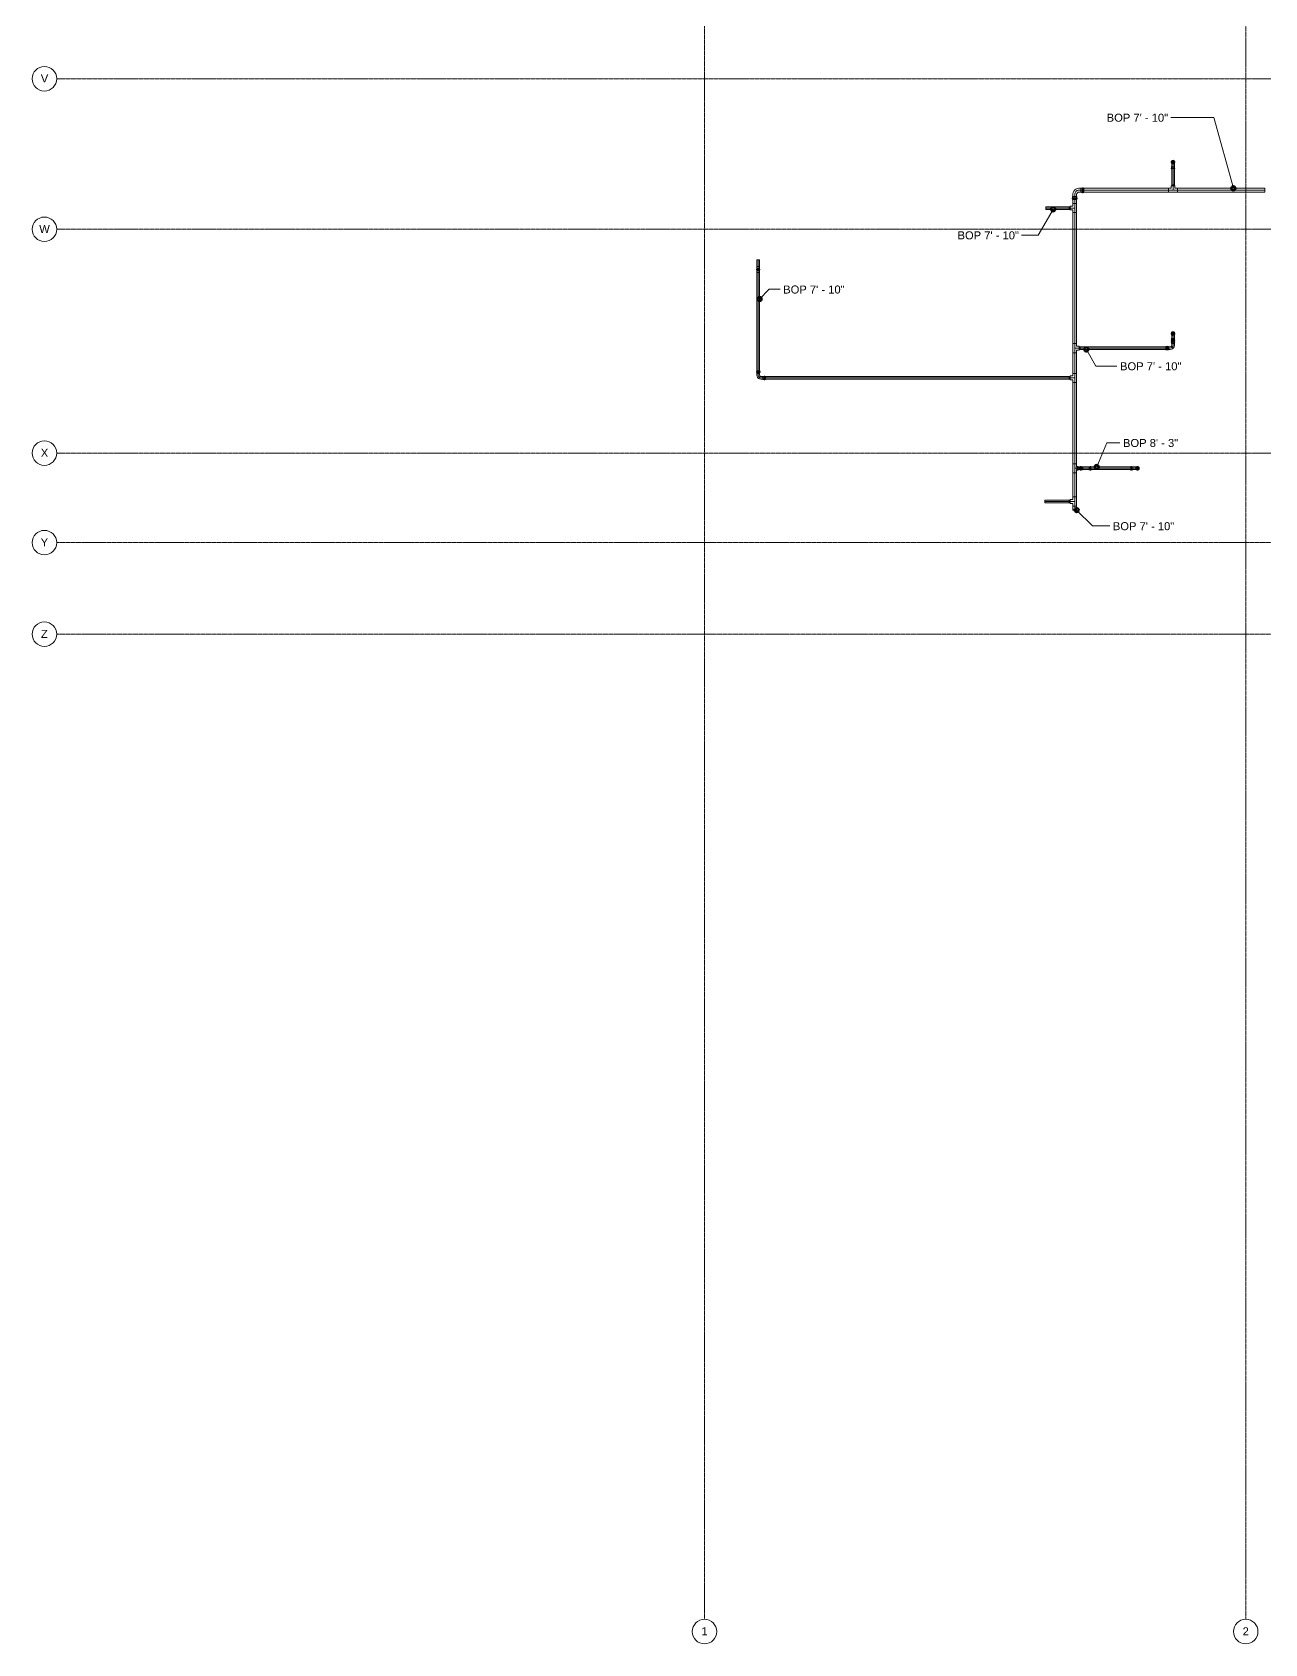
# Model space of a CAD drawing. Header units: inches. Extents: x -3679 to 241, y -496 to 1784.
# Drawn here: x -3678 to -3073, y -496 to 296 of the extents above; entities that cross this region are included whole.
import ezdxf

# ---------------------------------------------------------------- set-up
doc = ezdxf.new("R2010")
doc.units = ezdxf.units.IN
doc.header["$MEASUREMENT"] = 0
doc.linetypes.add('Grid Line', pattern=[0.875, 0.5, -0.125, 0.125, -0.125])
for name, color, linetype, lineweight in [('G-ANNO-DIMS', 251, 'Continuous', 9), ('P-PIPE', 1, 'Continuous', 9), ('P-PIPE-CNTR', 1, 'Continuous', 9), ('S-GRID', 8, 'Continuous', 9), ('S-GRID-IDEN', 8, 'Continuous', 13)]:
    doc.layers.add(name, color=color, linetype=linetype, lineweight=lineweight)
doc.styles.add('Arial', font='arial.ttf', dxfattribs={"height": 3.934132})

# ---------------------------------------------------------------- blocks, each defined once
blk = doc.blocks.new('Victaulic-VicPress316-Elbow 90-45deg Style P568_P571 - Standard-1125944-FOURTH LEVEL')
at = {"layer": 'P-PIPE'}
for p, q in [((-4.17, 1.06), (-4.55, 1.06)), ((-4.55, 1.06), (-4.55, -1.06)), ((-4.55, -1.06), (-4.55, 1.06)), ((-3.07, 0.95), (-4.55, 0.95)), ((-4.55, -0.95), (-4.55, 0.95)), ((-4.55, 0.95), (-4.55, -0.95)), ((-4.17, -1.06), (-4.17, 1.06)), ((-4.17, 1.06), (-4.17, -1.06)), ((-3.29, 1.06), (-3.85, 1.06)), ((-3.85, -1.06), (-3.85, 1.06)), ((-3.85, 1.06), (-3.85, -1.06)), ((-2.02, 0.95), (-3.18, 0.95)), ((-3.18, 0), (-3.18, 0.95)), ((-3.18, 0.95), (-3.18, 0)), ((-3.07, -0.95), (-3.07, 0.95)), ((-3.07, 0.95), (-3.07, -0.95)), ((-1.06, 4.55), (-1.06, 4.17)), ((1.06, 4.55), (-1.06, 4.55)), ((-1.06, 4.55), (1.06, 4.55)), ((-1.06, 4.17), (1.06, 4.17)), ((1.06, 4.17), (-1.06, 4.17)), ((-1.06, 3.85), (-1.06, 3.29)), ((-1.06, 3.85), (1.06, 3.85)), ((1.06, 3.85), (-1.06, 3.85)), ((-0.95, 4.55), (-0.95, 3.07)), ((-0.95, 4.55), (0.95, 4.55)), ((0.95, 4.55), (-0.95, 4.55)), ((-0.95, 3.18), (-0.95, 2.02)), ((0, 3.18), (-0.95, 3.18)), ((-0.95, 3.18), (0, 3.18)), ((-0.95, 3.07), (0.95, 3.07)), ((0.95, 3.07), (-0.95, 3.07)), ((0, 3.18), (0.95, 3.18)), ((0.95, 3.18), (0, 3.18)), ((0, 2.02), (0, 3.18)), ((0.95, 3.07), (0.95, 4.55)), ((0.95, 2.02), (0.95, 3.18)), ((1.06, 4.17), (1.06, 4.55)), ((1.06, 3.29), (1.06, 3.85)), ((-4.55, -0.95), (-3.07, -0.95)), ((-4.55, -1.06), (-4.17, -1.06)), ((-3.85, -1.06), (-3.29, -1.06)), ((-3.18, 0), (-3.18, -0.95)), ((-3.18, -0.95), (-3.18, 0)), ((-2.02, 0), (-3.18, 0)), ((-3.18, -0.95), (-2.02, -0.95))]:
    blk.add_line(p, q, dxfattribs=at)
at = {"layer": 'P-PIPE', "flags": 128}
for points in [[(-4.17, 1.06), (-4.1, 1.2), (-3.94, 1.21), (-3.85, 1.08), (-3.85, 1.06)], [(-4.17, 1.06), (-4.17, 0.97), (-4.17, 0.71), (-4.17, 0.32), (-4.17, -0.12), (-4.17, -0.54), (-4.17, -0.86), (-4.17, -1.04), (-4.17, -1.06)], [(-4.17, -1.06), (-4.17, -0.97), (-4.17, -0.71), (-4.17, -0.32), (-4.17, 0.12), (-4.17, 0.54), (-4.17, 0.86), (-4.17, 1.04), (-4.17, 1.06)], [(-3.85, -1.06), (-3.85, -0.97), (-3.85, -0.71), (-3.85, -0.32), (-3.85, 0.12), (-3.85, 0.54), (-3.85, 0.86), (-3.85, 1.04), (-3.85, 1.06)], [(-3.85, 1.06), (-3.85, 0.97), (-3.85, 0.71), (-3.85, 0.32), (-3.85, -0.12), (-3.85, -0.54), (-3.85, -0.86), (-3.85, -1.04), (-3.85, -1.06)], [(-3.29, 1.06), (-3.09, 0.97), (-3.07, 0.95)], [(-0.95, 2.02), (-1.04, 1.58), (-1.3, 1.22), (-1.69, 1), (-2.02, 0.95)], [(-2.02, -0.95), (-1.28, -0.86), (-0.59, -0.58), (0.02, -0.15), (0.49, 0.43), (0.81, 1.1), (0.94, 1.83), (0.95, 2.02)], [(-1.06, 3.85), (-1.2, 3.92), (-1.21, 4.08), (-1.08, 4.17), (-1.06, 4.17)], [(1.06, 4.17), (0.97, 4.17), (0.71, 4.17), (0.32, 4.17), (-0.12, 4.17), (-0.54, 4.17), (-0.86, 4.17), (-1.04, 4.17), (-1.06, 4.17)], [(-1.06, 4.17), (-0.97, 4.17), (-0.71, 4.17), (-0.32, 4.17), (0.12, 4.17), (0.54, 4.17), (0.86, 4.17), (1.04, 4.17), (1.06, 4.17)], [(-1.06, 3.85), (-0.97, 3.85), (-0.71, 3.85), (-0.32, 3.85), (0.12, 3.85), (0.54, 3.85), (0.86, 3.85), (1.04, 3.85), (1.06, 3.85)], [(1.06, 3.85), (0.97, 3.85), (0.71, 3.85), (0.32, 3.85), (-0.12, 3.85), (-0.54, 3.85), (-0.86, 3.85), (-1.04, 3.85), (-1.06, 3.85)], [(-0.95, 3.07), (-1.06, 3.26), (-1.06, 3.29)], [(1.06, 3.29), (0.97, 3.09), (0.95, 3.07)], [(1.06, 4.17), (1.2, 4.1), (1.21, 3.94), (1.08, 3.85), (1.06, 3.85)], [(-3.85, -1.06), (-3.92, -1.2), (-4.08, -1.21), (-4.17, -1.08), (-4.17, -1.06)], [(-3.07, -0.95), (-3.26, -1.06), (-3.29, -1.06)]]:
    blk.add_lwpolyline(points, dxfattribs=at)
at = {"layer": 'P-PIPE'}
blk.add_arc((-2.02, 2.02), 2.02, 270, 0, dxfattribs=at)
blk = doc.blocks.new('Victaulic-VicPress316-Elbow 90-45deg Style P568_P571 - Standard-V2-FOURTH LEVEL')
at = {"layer": 'P-PIPE'}
for p, q in [((-3203.81, 730.05), (-3203.81, 729.6)), ((-3203.81, 729.31), (-3203.81, 728.97)), ((-3203.7, 731.1), (-3203.7, 730.16)), ((-3203.7, 730.27), (-3203.7, 728.97)), ((-3203.05, 730.16), (-3203.7, 730.16)), ((-3203.7, 730.16), (-3203.05, 730.16)), ((-3203.05, 732.49), (-3203.05, 732.49)), ((-3203.05, 732.49), (-3203.05, 731.1)), ((-3203.05, 731.1), (-3203.05, 730.16)), ((-3203.05, 730.27), (-3203.05, 730.27)), ((-3203.05, 730.27), (-3203.05, 730.27)), ((-3202.39, 730.16), (-3203.05, 730.16)), ((-3203.05, 730.16), (-3202.39, 730.16)), ((-3203.05, 729.6), (-3203.05, 729.6)), ((-3203.05, 729.6), (-3203.05, 729.6)), ((-3203.05, 729.31), (-3203.05, 729.31)), ((-3203.05, 729.31), (-3203.05, 729.31)), ((-3203.05, 728.97), (-3203.05, 728.97)), ((-3203.05, 728.97), (-3203.05, 728.97)), ((-3203.05, 728.97), (-3203.05, 728.97)), ((-3203.05, 728.97), (-3203.05, 728.97)), ((-3202.39, 730.16), (-3202.39, 731.1)), ((-3202.39, 728.97), (-3202.39, 730.27)), ((-3202.28, 729.6), (-3202.28, 730.05)), ((-3202.28, 728.97), (-3202.28, 729.31))]:
    blk.add_line(p, q, dxfattribs=at)
at = {"layer": 'P-PIPE', "flags": 128}
for points in [[(-3203.05, 733.4), (-3203.45, 733.31), (-3203.76, 733.05), (-3203.94, 732.68), (-3203.93, 732.27), (-3203.75, 731.91), (-3203.42, 731.66), (-3203.05, 731.58)], [(-3203.81, 729.31), (-3203.93, 729.38), (-3203.94, 729.51), (-3203.83, 729.6), (-3203.81, 729.6)], [(-3203.05, 733.26), (-3203.41, 733.16), (-3203.69, 732.91), (-3203.81, 732.56), (-3203.75, 732.19), (-3203.52, 731.89), (-3203.18, 731.74), (-3203.05, 731.72)], [(-3203.81, 730.05), (-3203.72, 730.25), (-3203.7, 730.27)], [(-3203.81, 729.6), (-3203.72, 729.6), (-3203.47, 729.6), (-3203.11, 729.6), (-3203.05, 729.6)], [(-3203.05, 729.6), (-3203.41, 729.6), (-3203.69, 729.6), (-3203.81, 729.6), (-3203.81, 729.6)], [(-3203.81, 729.31), (-3203.72, 729.31), (-3203.47, 729.31), (-3203.11, 729.31), (-3203.05, 729.31)], [(-3203.05, 729.31), (-3203.41, 729.31), (-3203.69, 729.31), (-3203.81, 729.31), (-3203.81, 729.31)], [(-3203.7, 732.49), (-3203.7, 732.4), (-3203.7, 732.13), (-3203.7, 731.73), (-3203.7, 731.24), (-3203.7, 731.1)], [(-3203.05, 731.58), (-3202.65, 731.67), (-3202.33, 731.93), (-3202.15, 732.3), (-3202.16, 732.71), (-3202.35, 733.07), (-3202.67, 733.32), (-3203.05, 733.4)], [(-3203.05, 731.72), (-3202.68, 731.82), (-3202.41, 732.07), (-3202.28, 732.42), (-3202.34, 732.79), (-3202.57, 733.09), (-3202.91, 733.24), (-3203.05, 733.26)], [(-3202.28, 729.6), (-3202.37, 729.6), (-3202.62, 729.6), (-3202.98, 729.6), (-3203.05, 729.6)], [(-3203.05, 729.6), (-3202.68, 729.6), (-3202.41, 729.6), (-3202.28, 729.6), (-3202.28, 729.6)], [(-3202.28, 729.31), (-3202.37, 729.31), (-3202.62, 729.31), (-3202.98, 729.31), (-3203.05, 729.31)], [(-3203.05, 729.31), (-3202.68, 729.31), (-3202.41, 729.31), (-3202.28, 729.31), (-3202.28, 729.31)], [(-3202.39, 731.1), (-3202.39, 731.6), (-3202.39, 732.03), (-3202.39, 732.34), (-3202.39, 732.48), (-3202.39, 732.49)], [(-3202.39, 730.27), (-3202.28, 730.08), (-3202.28, 730.05)], [(-3202.28, 729.6), (-3202.16, 729.53), (-3202.15, 729.39), (-3202.26, 729.31), (-3202.28, 729.31)]]:
    blk.add_lwpolyline(points, dxfattribs=at)
at = {"layer": 'P-PIPE'}
for radius, start, end in [(0.767, 90, 270), (0.767, 90, 270), (0.767, 90, 270), (0.658, 90, 270), (0.658, 90, 270), (0.658, 90, 180), (0.658, 180, 270), (0.766, 270, 90), (0.766, 270, 90), (0.766, 270, 90), (0.658, 270, 90), (0.657, 270, 90), (0.658, 0, 90), (0.658, 270, 0)]:
    blk.add_arc((-3203.05, 732.49), radius, start, end, dxfattribs=at)
blk = doc.blocks.new('Victaulic-VicPress316-Elbow 90-45deg Style P568_P571 - Standard-V1-FOURTH LEVEL')
at = {"layer": 'P-PIPE'}
for p, q in [((-3.18, 0.77), (-3.52, 0.77)), ((-3.52, 0.77), (-3.52, -0.77)), ((-3.52, -0.77), (-3.52, 0.77)), ((-2.22, 0.66), (-3.52, 0.66)), ((-3.52, -0.66), (-3.52, 0.66)), ((-3.52, 0.66), (-3.52, -0.66)), ((-3.18, -0.77), (-3.18, 0.77)), ((-3.18, 0.77), (-3.18, -0.77)), ((-2.44, 0.77), (-2.89, 0.77)), ((-2.89, -0.77), (-2.89, 0.77)), ((-2.89, 0.77), (-2.89, -0.77)), ((-1.39, 0.66), (-2.33, 0.66)), ((-2.33, 0), (-2.33, 0.66)), ((-2.33, 0.66), (-2.33, 0)), ((-2.22, -0.66), (-2.22, 0.66)), ((-2.22, 0.66), (-2.22, -0.66)), ((-0.77, 3.52), (-0.77, 3.18)), ((0.77, 3.52), (-0.77, 3.52)), ((-0.77, 3.52), (0.77, 3.52)), ((-0.77, 3.18), (0.77, 3.18)), ((0.77, 3.18), (-0.77, 3.18)), ((-0.77, 2.89), (-0.77, 2.44)), ((-0.77, 2.89), (0.77, 2.89)), ((0.77, 2.89), (-0.77, 2.89)), ((-0.66, 3.52), (-0.66, 2.22)), ((-0.66, 3.52), (0.66, 3.52)), ((0.66, 3.52), (-0.66, 3.52)), ((-0.66, 2.33), (-0.66, 1.39)), ((0, 2.33), (-0.66, 2.33)), ((-0.66, 2.33), (0, 2.33)), ((-0.66, 2.22), (0.66, 2.22)), ((0.66, 2.22), (-0.66, 2.22)), ((0, 2.33), (0.66, 2.33)), ((0.66, 2.33), (0, 2.33)), ((0, 1.39), (0, 2.33)), ((0.66, 2.22), (0.66, 3.52)), ((0.66, 1.39), (0.66, 2.33)), ((0.77, 3.18), (0.77, 3.52)), ((0.77, 2.44), (0.77, 2.89)), ((-3.52, -0.66), (-2.22, -0.66)), ((-3.52, -0.77), (-3.18, -0.77)), ((-2.89, -0.77), (-2.44, -0.77)), ((-2.33, 0), (-2.33, -0.66)), ((-2.33, -0.66), (-2.33, 0)), ((-1.39, 0), (-2.33, 0)), ((-2.33, -0.66), (-1.39, -0.66))]:
    blk.add_line(p, q, dxfattribs=at)
at = {"layer": 'P-PIPE', "flags": 128}
for points in [[(-3.18, 0.77), (-3.11, 0.89), (-2.98, 0.9), (-2.89, 0.79), (-2.89, 0.77)], [(-3.18, 0.77), (-3.18, 0.67), (-3.18, 0.42), (-3.18, 0.07), (-3.18, -0.3), (-3.18, -0.6), (-3.18, -0.75), (-3.18, -0.77)], [(-3.18, -0.77), (-3.18, -0.67), (-3.18, -0.42), (-3.18, -0.07), (-3.18, 0.3), (-3.18, 0.6), (-3.18, 0.75), (-3.18, 0.77)], [(-2.89, -0.77), (-2.89, -0.67), (-2.89, -0.42), (-2.89, -0.07), (-2.89, 0.3), (-2.89, 0.6), (-2.89, 0.75), (-2.89, 0.77)], [(-2.89, 0.77), (-2.89, 0.67), (-2.89, 0.42), (-2.89, 0.07), (-2.89, -0.3), (-2.89, -0.6), (-2.89, -0.75), (-2.89, -0.77)], [(-2.44, 0.77), (-2.24, 0.68), (-2.22, 0.66)], [(-0.66, 1.39), (-0.75, 1.04), (-1, 0.77), (-1.35, 0.66), (-1.39, 0.66)], [(-1.39, -0.66), (-0.78, -0.56), (-0.23, -0.29), (0.22, 0.13), (0.53, 0.67), (0.65, 1.27), (0.66, 1.39)], [(-0.77, 2.89), (-0.89, 2.96), (-0.9, 3.1), (-0.79, 3.18), (-0.77, 3.18)], [(0.77, 3.18), (0.67, 3.18), (0.42, 3.18), (0.07, 3.18), (-0.3, 3.18), (-0.6, 3.18), (-0.75, 3.18), (-0.77, 3.18)], [(-0.77, 3.18), (-0.67, 3.18), (-0.42, 3.18), (-0.07, 3.18), (0.3, 3.18), (0.6, 3.18), (0.75, 3.18), (0.77, 3.18)], [(-0.77, 2.89), (-0.67, 2.89), (-0.42, 2.89), (-0.07, 2.89), (0.3, 2.89), (0.6, 2.89), (0.75, 2.89), (0.77, 2.89)], [(0.77, 2.89), (0.67, 2.89), (0.42, 2.89), (0.07, 2.89), (-0.3, 2.89), (-0.6, 2.89), (-0.75, 2.89), (-0.77, 2.89)], [(-0.66, 2.22), (-0.77, 2.41), (-0.77, 2.44)], [(0.77, 2.44), (0.68, 2.24), (0.66, 2.22)], [(0.77, 3.18), (0.89, 3.11), (0.9, 2.98), (0.79, 2.89), (0.77, 2.89)], [(-2.89, -0.77), (-2.96, -0.89), (-3.1, -0.9), (-3.18, -0.79), (-3.18, -0.77)], [(-2.22, -0.66), (-2.41, -0.77), (-2.44, -0.77)]]:
    blk.add_lwpolyline(points, dxfattribs=at)
at = {"layer": 'P-PIPE'}
blk.add_arc((-1.39, 1.39), 1.39, 270, 0, dxfattribs=at)
blk = doc.blocks.new('Victaulic-VicPress316-Elbow 90-45deg Style P568_P571 - Standard-523083-FOURTH LEVEL')
at = {"layer": 'P-PIPE'}
for p, q in [((-3064.18, 1028.04), (-3064.52, 1028.04)), ((-3063.22, 1027.94), (-3064.52, 1027.94)), ((-3064.52, 1027.28), (-3064.52, 1027.28)), ((-3064.52, 1027.28), (-3064.52, 1027.28)), ((-3064.52, 1027.28), (-3064.52, 1027.28)), ((-3064.52, 1027.28), (-3064.52, 1027.28)), ((-3064.52, 1026.62), (-3063.22, 1026.62)), ((-3064.52, 1026.51), (-3064.18, 1026.51)), ((-3064.18, 1027.28), (-3064.18, 1027.28)), ((-3064.18, 1027.28), (-3064.18, 1027.28)), ((-3063.44, 1028.04), (-3063.89, 1028.04)), ((-3063.89, 1027.28), (-3063.89, 1027.28)), ((-3063.89, 1027.28), (-3063.89, 1027.28)), ((-3063.89, 1026.51), (-3063.44, 1026.51)), ((-3062.39, 1027.94), (-3063.33, 1027.94)), ((-3063.33, 1027.94), (-3063.33, 1027.28)), ((-3063.33, 1027.28), (-3063.33, 1027.94)), ((-3063.33, 1027.28), (-3063.33, 1026.62)), ((-3063.33, 1026.62), (-3063.33, 1027.28)), ((-3062.39, 1027.28), (-3063.33, 1027.28)), ((-3063.33, 1026.62), (-3062.39, 1026.62)), ((-3063.22, 1027.28), (-3063.22, 1027.28)), ((-3063.22, 1027.28), (-3063.22, 1027.28)), ((-3062.39, 1027.28), (-3061, 1027.28)), ((-3061, 1027.28), (-3061, 1027.28))]:
    blk.add_line(p, q, dxfattribs=at)
at = {"layer": 'P-PIPE', "flags": 128}
for points in [[(-3064.18, 1028.04), (-3064.11, 1028.17), (-3063.98, 1028.18), (-3063.89, 1028.07), (-3063.89, 1028.04)], [(-3064.18, 1028.04), (-3064.18, 1027.95), (-3064.18, 1027.7), (-3064.18, 1027.34), (-3064.18, 1027.28)], [(-3064.18, 1027.28), (-3064.18, 1027.64), (-3064.18, 1027.92), (-3064.18, 1028.04), (-3064.18, 1028.04)], [(-3064.18, 1026.51), (-3064.18, 1026.6), (-3064.18, 1026.86), (-3064.18, 1027.21), (-3064.18, 1027.28)], [(-3064.18, 1027.28), (-3064.18, 1026.91), (-3064.18, 1026.64), (-3064.18, 1026.51), (-3064.18, 1026.51)], [(-3063.89, 1026.51), (-3063.96, 1026.39), (-3064.1, 1026.38), (-3064.18, 1026.49), (-3064.18, 1026.51)], [(-3063.89, 1028.04), (-3063.89, 1027.95), (-3063.89, 1027.7), (-3063.89, 1027.34), (-3063.89, 1027.28)], [(-3063.89, 1027.28), (-3063.89, 1027.64), (-3063.89, 1027.92), (-3063.89, 1028.04), (-3063.89, 1028.04)], [(-3063.89, 1026.51), (-3063.89, 1026.6), (-3063.89, 1026.86), (-3063.89, 1027.21), (-3063.89, 1027.28)], [(-3063.89, 1027.28), (-3063.89, 1026.91), (-3063.89, 1026.64), (-3063.89, 1026.51), (-3063.89, 1026.51)], [(-3063.44, 1028.04), (-3063.24, 1027.96), (-3063.22, 1027.94)], [(-3063.22, 1026.62), (-3063.41, 1026.51), (-3063.44, 1026.51)], [(-3061, 1027.94), (-3061.09, 1027.94), (-3061.36, 1027.94), (-3061.76, 1027.94), (-3062.25, 1027.94), (-3062.39, 1027.94)], [(-3062.39, 1026.62), (-3061.89, 1026.62), (-3061.46, 1026.62), (-3061.15, 1026.62), (-3061.01, 1026.62), (-3061, 1026.62)], [(-3060.09, 1027.28), (-3060.18, 1027.68), (-3060.44, 1028), (-3060.81, 1028.17), (-3061.22, 1028.16), (-3061.58, 1027.98), (-3061.83, 1027.65), (-3061.91, 1027.28)], [(-3061.91, 1027.28), (-3061.82, 1026.88), (-3061.56, 1026.56), (-3061.19, 1026.39), (-3060.78, 1026.39), (-3060.42, 1026.58), (-3060.17, 1026.91), (-3060.09, 1027.28)], [(-3060.23, 1027.28), (-3060.33, 1027.64), (-3060.58, 1027.92), (-3060.93, 1028.04), (-3061.3, 1027.98), (-3061.6, 1027.75), (-3061.75, 1027.41), (-3061.77, 1027.28)], [(-3061.77, 1027.28), (-3061.67, 1026.91), (-3061.42, 1026.64), (-3061.07, 1026.51), (-3060.7, 1026.57), (-3060.4, 1026.8), (-3060.25, 1027.15), (-3060.23, 1027.28)]]:
    blk.add_lwpolyline(points, dxfattribs=at)
at = {"layer": 'P-PIPE'}
for radius, start, end in [(0.767, 0, 180), (0.766, 0, 180), (0.766, 0, 180), (0.766, 180, 0), (0.767, 180, 0), (0.767, 180, 0), (0.657, 0, 180), (0.657, 0, 180), (0.657, 90, 180), (0.658, 180, 0), (0.658, 180, 0), (0.657, 180, 270), (0.658, 0, 90), (0.658, 270, 0)]:
    blk.add_arc((-3061, 1027.28), radius, start, end, dxfattribs=at)
blk = doc.blocks.new('Victaulic-VicPress316-Elbow 90-45deg Style P568_P571 - Standard-1222893-FOURTH LEVEL')
at = {"layer": 'P-PIPE'}
for p, q in [((-3163.12, 82.3), (-3163.36, 82.3)), ((-3162.45, 82.19), (-3163.36, 82.19)), ((-3163.36, 80.87), (-3162.45, 80.87)), ((-3163.36, 80.77), (-3163.12, 80.77)), ((-3162.6, 82.3), (-3162.92, 82.3)), ((-3162.92, 80.77), (-3162.6, 80.77)), ((-3161.58, 82.19), (-3162.53, 82.19)), ((-3161.58, 81.53), (-3162.53, 81.53)), ((-3162.53, 80.87), (-3161.58, 80.87)), ((-3160.29, 81.53), (-3161.58, 81.53)), ((-3158.96, 82.19), (-3160.29, 82.19)), ((-3160.29, 81.53), (-3158.96, 81.53)), ((-3160.29, 80.87), (-3158.96, 80.87)), ((-3157.78, 82.19), (-3159.07, 82.19)), ((-3159.07, 81.53), (-3159.07, 81.53)), ((-3159.07, 81.53), (-3159.07, 81.53)), ((-3159.07, 80.87), (-3157.78, 80.87)), ((-3158.96, 81.53), (-3158.96, 82.19)), ((-3158.96, 82.19), (-3158.96, 81.53)), ((-3158.96, 80.87), (-3158.96, 81.53)), ((-3158.96, 81.53), (-3158.96, 80.87)), ((-3158.41, 82.3), (-3158.85, 82.3)), ((-3158.85, 80.77), (-3158.41, 80.77)), ((-3158.41, 81.53), (-3158.41, 81.53)), ((-3158.41, 81.53), (-3158.41, 81.53)), ((-3157.78, 82.3), (-3158.12, 82.3)), ((-3158.12, 81.53), (-3158.12, 81.53)), ((-3158.12, 81.53), (-3158.12, 81.53)), ((-3158.12, 80.77), (-3157.78, 80.77)), ((-3157.78, 81.53), (-3157.78, 81.53)), ((-3157.78, 81.53), (-3157.78, 81.53)), ((-3157.78, 81.53), (-3157.78, 81.53)), ((-3157.78, 81.53), (-3157.78, 81.53))]:
    blk.add_line(p, q, dxfattribs=at)
at = {"layer": 'P-PIPE', "flags": 128}
for points in [[(-3162.33, 81.53), (-3162.4, 81.93), (-3162.58, 82.24), (-3162.85, 82.42), (-3163.17, 82.42), (-3163.44, 82.25), (-3163.63, 81.95), (-3163.71, 81.55), (-3163.71, 81.53)], [(-3163.71, 81.53), (-3163.64, 81.14), (-3163.45, 80.82), (-3163.18, 80.65), (-3162.87, 80.64), (-3162.6, 80.81), (-3162.4, 81.12), (-3162.33, 81.51), (-3162.33, 81.53)], [(-3161.98, 81.53), (-3162.05, 81.89), (-3162.24, 82.16), (-3162.51, 82.29), (-3162.6, 82.3)], [(-3162.6, 80.77), (-3162.31, 80.85), (-3162.1, 81.09), (-3161.99, 81.43), (-3161.98, 81.53)], [(-3160.29, 82.19), (-3160.87, 82.19), (-3161.38, 82.19), (-3161.58, 82.19)], [(-3161.58, 80.87), (-3161.11, 80.87), (-3160.55, 80.87), (-3160.29, 80.87)], [(-3159.07, 82.19), (-3158.88, 82.3), (-3158.85, 82.3)], [(-3158.85, 80.77), (-3159.05, 80.85), (-3159.07, 80.87)], [(-3158.41, 82.3), (-3158.34, 82.42), (-3158.2, 82.43), (-3158.12, 82.32), (-3158.12, 82.3)], [(-3158.41, 82.3), (-3158.41, 82.21), (-3158.41, 81.95), (-3158.41, 81.6), (-3158.41, 81.53)], [(-3158.41, 81.53), (-3158.41, 81.9), (-3158.41, 82.17), (-3158.41, 82.3), (-3158.41, 82.3)], [(-3158.41, 80.77), (-3158.41, 80.86), (-3158.41, 81.11), (-3158.41, 81.47), (-3158.41, 81.53)], [(-3158.41, 81.53), (-3158.41, 81.17), (-3158.41, 80.89), (-3158.41, 80.77), (-3158.41, 80.77)], [(-3158.12, 80.77), (-3158.18, 80.64), (-3158.32, 80.63), (-3158.41, 80.75), (-3158.41, 80.77)], [(-3158.12, 82.3), (-3158.12, 82.21), (-3158.12, 81.95), (-3158.12, 81.6), (-3158.12, 81.53)], [(-3158.12, 81.53), (-3158.12, 81.9), (-3158.12, 82.17), (-3158.12, 82.3), (-3158.12, 82.3)], [(-3158.12, 80.77), (-3158.12, 80.86), (-3158.12, 81.11), (-3158.12, 81.47), (-3158.12, 81.53)], [(-3158.12, 81.53), (-3158.12, 81.17), (-3158.12, 80.89), (-3158.12, 80.77), (-3158.12, 80.77)]]:
    blk.add_lwpolyline(points, dxfattribs=at)
at = {"layer": 'P-PIPE'}
for centre, major_axis, start_param, end_param in [((-3163.36, 81.53), (0, 0.767), 4.712389, 7.853982), ((-3163.36, 81.53), (0, 0.766), 1.570796, 4.712389), ((-3163.36, 81.53), (0, 0.658), 4.712389, 7.853982), ((-3163.36, 81.53), (0, 0.657), 1.570796, 4.712389), ((-3163.12, 81.53), (0, 0.767), 4.712389, 7.853982), ((-3163.12, 81.53), (0, 0.767), 1.570796, 4.712389), ((-3162.92, 81.53), (0, 0.766), 4.712389, 7.853982), ((-3162.92, 81.53), (0, 0.767), 1.570796, 4.712389), ((-3162.53, 81.53), (0, 0.657), 0, 1.570796), ((-3162.53, 81.53), (0, 0.657), 1.570796, 3.141593), ((-3162.45, 81.53), (0, 0.657), 4.712389, 7.853982), ((-3162.45, 81.53), (0, 0.657), 1.570796, 4.712389), ((-3162.53, 81.53), (0, 0.657), 4.712389, 6.283185), ((-3162.53, 81.53), (0, 0.657), 3.141593, 4.712389)]:
    blk.add_ellipse(centre, major_axis=major_axis, ratio=0.707107, start_param=start_param, end_param=end_param, dxfattribs=at)
blk = doc.blocks.new('Grid - 3_16_-139788-FOURTH LEVEL')
at = {"layer": 'S-GRID-IDEN'}
blk.add_circle((0, 0), 0.188, dxfattribs=at)

msp = doc.modelspace()

# ---------------------------------------------------------------- linework, layer by layer
at = {"layer": 'G-ANNO-DIMS'}
for p, q in [((-3097.72, 253.95), (-3118.87, 253.95)), ((-3088.05, 219.16), (-3097.72, 253.95)), ((-3176.64, 208.8), (-3183.95, 196.13)), ((-3183.95, 196.13), (-3192.18, 196.13)), ((-3320.93, 164.73), (-3316.14, 169.51)), ((-3316.14, 169.51), (-3310.83, 169.51)), ((-3160.31, 139.93), (-3155.61, 131.78)), ((-3155.61, 131.78), (-3145.28, 131.78)), ((-3155.23, 82.19), (-3150.22, 94.08)), ((-3150.22, 94.08), (-3143.82, 94.08)), ((-3165.1, 60.97), (-3157.31, 53.18)), ((-3157.31, 53.18), (-3148.81, 53.18))]:
    msp.add_line(p, q, dxfattribs=at)
at = {"layer": 'G-ANNO-DIMS', "lineweight": 50}
for centre in [(-3088.05, 219.16), (-3176.64, 208.8), (-3320.93, 164.73), (-3160.31, 139.93), (-3155.23, 82.19), (-3165.1, 60.97)]:
    msp.add_circle(centre, 1, dxfattribs=at)
at = {"layer": 'P-PIPE'}
for p, q in [((-3118.38, 229.69), (-3118.38, 220.86)), ((-3117.07, 229.69), (-3118.38, 229.69)), ((-3117.07, 220.86), (-3117.07, 229.69)), ((-3167, 215.03), (-3167, 211.7)), ((-3165.1, 215.03), (-3167, 215.03)), ((-3165.1, 211.7), (-3165.1, 215.03)), ((-3119.97, 219.16), (-3162.87, 219.16)), ((-3162.87, 217.26), (-3162.87, 219.16)), ((-3162.87, 217.26), (-3119.97, 217.26)), ((-3118.67, 219.16), (-3119.97, 219.16)), ((-3119.97, 219.16), (-3119.97, 217.26)), ((-3119.97, 217.26), (-3119.97, 219.16)), ((-3119.97, 217.26), (-3119.97, 219.16)), ((-3119.97, 217.26), (-3115.48, 217.26)), ((-3118.67, 220.45), (-3118.67, 219.16)), ((-3116.77, 220.45), (-3118.67, 220.45)), ((-3118.67, 220.45), (-3116.77, 220.45)), ((-3118.29, 220.86), (-3118.54, 220.45)), ((-3117.07, 220.86), (-3118.38, 220.86)), ((-3116.91, 220.45), (-3117.16, 220.86)), ((-3116.77, 219.16), (-3116.77, 220.45)), ((-3115.48, 219.16), (-3116.77, 219.16)), ((-3072.65, 219.16), (-3115.48, 219.16)), ((-3115.48, 217.26), (-3115.48, 219.16)), ((-3115.48, 219.16), (-3115.48, 217.26)), ((-3115.48, 217.26), (-3115.48, 219.16)), ((-3115.48, 217.26), (-3072.65, 217.26)), ((-3072.65, 217.26), (-3072.65, 219.16)), ((-3168.7, 210.12), (-3180.22, 210.12)), ((-3180.22, 208.8), (-3180.22, 210.12)), ((-3180.22, 208.8), (-3168.7, 208.8)), ((-3168.29, 210.27), (-3168.7, 210.02)), ((-3168.7, 208.8), (-3168.7, 210.12)), ((-3168.7, 208.9), (-3168.29, 208.65)), ((-3167, 210.41), (-3168.29, 210.41)), ((-3168.29, 210.41), (-3168.29, 208.51)), ((-3168.29, 208.51), (-3168.29, 210.41)), ((-3168.29, 208.51), (-3167, 208.51)), ((-3165.1, 211.7), (-3167, 211.7)), ((-3167, 211.7), (-3167, 210.41)), ((-3167, 211.7), (-3165.1, 211.7)), ((-3165.1, 211.7), (-3167, 211.7)), ((-3167, 208.51), (-3167, 207.22)), ((-3167, 207.22), (-3165.1, 207.22)), ((-3165.1, 207.22), (-3167, 207.22)), ((-3167, 207.22), (-3167, 142.83)), ((-3167, 207.22), (-3165.1, 207.22)), ((-3165.1, 207.22), (-3165.1, 211.7)), ((-3165.1, 142.83), (-3165.1, 207.22)), ((-3322.24, 183.96), (-3322.24, 180.71)), ((-3320.93, 183.96), (-3322.24, 183.96)), ((-3320.93, 180.71), (-3320.93, 183.96)), ((-3320.93, 180.71), (-3322.24, 180.71)), ((-3322.24, 180.71), (-3322.24, 177.71)), ((-3322.24, 177.71), (-3322.24, 128.29)), ((-3320.93, 177.71), (-3322.24, 177.71)), ((-3320.93, 177.71), (-3320.93, 180.71)), ((-3320.93, 128.29), (-3320.93, 177.71)), ((-3167, 142.83), (-3167, 138.34)), ((-3165.1, 142.83), (-3167, 142.83)), ((-3167, 142.83), (-3165.1, 142.83)), ((-3167, 142.83), (-3165.1, 142.83)), ((-3165.1, 141.54), (-3165.1, 142.83)), ((-3118.38, 145.38), (-3118.38, 142.91)), ((-3118.38, 145.38), (-3117.07, 145.38)), ((-3118.38, 142.91), (-3117.07, 142.91)), ((-3117.07, 142.91), (-3117.07, 145.38)), ((-3167, 138.34), (-3167, 128.2)), ((-3167, 138.34), (-3165.1, 138.34)), ((-3165.1, 138.34), (-3167, 138.34)), ((-3167, 138.34), (-3165.1, 138.34)), ((-3163.8, 141.54), (-3165.1, 141.54)), ((-3165.1, 138.34), (-3165.1, 139.63)), ((-3165.1, 139.63), (-3163.8, 139.63)), ((-3165.1, 128.2), (-3165.1, 138.34)), ((-3163.8, 139.63), (-3163.8, 141.54)), ((-3163.8, 141.54), (-3163.8, 139.63)), ((-3163.4, 141.15), (-3163.8, 141.4)), ((-3163.8, 139.77), (-3163.4, 140.02)), ((-3120.05, 141.24), (-3163.4, 141.24)), ((-3163.4, 139.93), (-3163.4, 141.24)), ((-3163.4, 139.93), (-3120.05, 139.93)), ((-3120.05, 139.93), (-3120.05, 141.24)), ((-3320.93, 128.29), (-3322.24, 128.29)), ((-3168.29, 126.77), (-3168.7, 126.52)), ((-3167, 126.91), (-3168.29, 126.91)), ((-3168.29, 126.91), (-3168.29, 125.01)), ((-3168.29, 125.01), (-3168.29, 126.91)), ((-3167, 128.2), (-3165.1, 128.2)), ((-3167, 128.2), (-3167, 126.91)), ((-3167, 128.2), (-3165.1, 128.2)), ((-3165.1, 128.2), (-3167, 128.2)), ((-3165.1, 123.72), (-3165.1, 128.2)), ((-3168.7, 126.62), (-3319.25, 126.62)), ((-3319.25, 125.3), (-3319.25, 126.62)), ((-3319.25, 125.3), (-3168.7, 125.3)), ((-3168.7, 125.3), (-3168.7, 126.62)), ((-3168.7, 125.4), (-3168.29, 125.15)), ((-3168.29, 125.01), (-3167, 125.01)), ((-3167, 125.01), (-3167, 123.72)), ((-3167, 123.72), (-3165.1, 123.72)), ((-3165.1, 123.72), (-3167, 123.72)), ((-3167, 123.72), (-3167, 83.78)), ((-3167, 123.72), (-3165.1, 123.72)), ((-3165.1, 83.78), (-3165.1, 123.72)), ((-3167, 83.78), (-3167, 79.29)), ((-3167, 83.78), (-3165.1, 83.78)), ((-3167, 79.29), (-3167, 67.45)), ((-3167, 79.29), (-3165.1, 79.29)), ((-3165.38, 83.78), (-3166.72, 83.78)), ((-3166.72, 83.78), (-3165.38, 83.78)), ((-3165.38, 79.29), (-3166.72, 79.29)), ((-3166.72, 79.29), (-3165.38, 79.29)), ((-3164.46, 82.48), (-3165.38, 82.48)), ((-3165.38, 80.58), (-3164.46, 80.58)), ((-3165.1, 82.2), (-3165.1, 83.78)), ((-3165.1, 79.29), (-3165.1, 80.86)), ((-3165.1, 67.45), (-3165.1, 79.29)), ((-3162.53, 82.19), (-3164.17, 82.19)), ((-3164.17, 80.87), (-3162.53, 80.87)), ((-3163.93, 81.98), (-3164.11, 82.17)), ((-3164.11, 80.89), (-3163.93, 81.09)), ((-3137.55, 82.19), (-3158.96, 82.19)), ((-3158.96, 80.87), (-3158.96, 82.19)), ((-3158.96, 80.87), (-3137.55, 80.87)), ((-3137.55, 80.87), (-3137.55, 82.19)), ((-3168.7, 65.87), (-3180.72, 65.87)), ((-3180.72, 65.87), (-3180.72, 64.55)), ((-3180.72, 64.55), (-3168.7, 64.55)), ((-3168.29, 66.02), (-3168.7, 65.77)), ((-3168.7, 65.87), (-3168.7, 64.55)), ((-3168.7, 64.65), (-3168.29, 64.4)), ((-3167, 66.16), (-3168.29, 66.16)), ((-3168.29, 66.16), (-3168.29, 64.26)), ((-3168.29, 64.26), (-3168.29, 66.16)), ((-3168.29, 64.26), (-3167, 64.26)), ((-3167, 67.45), (-3167, 66.16)), ((-3167, 67.45), (-3165.1, 67.45)), ((-3165.1, 67.45), (-3167, 67.45)), ((-3167, 67.45), (-3165.1, 67.45)), ((-3167, 64.26), (-3167, 62.97)), ((-3165.1, 62.97), (-3165.1, 67.45)), ((-3167, 62.97), (-3165.1, 62.97)), ((-3165.1, 62.97), (-3167, 62.97)), ((-3167, 62.97), (-3167, 60.97)), ((-3167, 62.97), (-3165.1, 62.97)), ((-3167, 60.97), (-3165.1, 60.97)), ((-3165.1, 60.97), (-3165.1, 62.97))]:
    msp.add_line(p, q, dxfattribs=at)
for centre, radius, start, end in [((-3117.72, 232.02), 0.658, 0, 180), ((-3117.72, 232.02), 0.658, 180, 0), ((-3117.72, 231.69), 0.329, 90, 270), ((-3117.72, 232.35), 0.329, 270, 90), ((-3321.58, 179.21), 0.658, 0, 180), ((-3321.58, 179.21), 0.657, 90, 270), ((-3321.58, 179.21), 0.658, 180, 0), ((-3321.58, 178.88), 0.329, 90, 270), ((-3321.58, 179.54), 0.329, 270, 90), ((-3321.58, 179.21), 0.657, 270, 90), ((-3117.72, 147.71), 0.658, 0, 180), ((-3117.72, 147.71), 0.658, 180, 0), ((-3117.72, 147.38), 0.329, 90, 270), ((-3117.72, 148.04), 0.329, 270, 90), ((-3135.22, 81.53), 0.658, 0, 180), ((-3135.22, 81.53), 0.658, 180, 0), ((-3135.22, 81.2), 0.329, 90, 270), ((-3135.22, 81.86), 0.329, 270, 90)]:
    msp.add_arc(centre, radius, start, end, dxfattribs=at)
for centre, major_axis, start_param, end_param in [((-3164.46, 81.53), (0, 0.951), 0, 3.141593), ((-3164.17, 81.53), (0, 0.657), 0, 1.570796), ((-3164.17, 81.53), (0, 0.657), 1.570796, 3.141593), ((-3164.46, 81.53), (0, 0.951), 3.141593, 6.283185), ((-3164.17, 81.53), (0, 0.657), 4.712389, 6.283185), ((-3164.17, 81.53), (0, 0.657), 3.141593, 4.712389), ((-3162.53, 81.53), (0, 0.657), 0, 1.570796), ((-3162.53, 81.53), (0, 0.657), 1.570796, 3.141593), ((-3162.53, 81.53), (0, 0.657), 4.712389, 6.283185), ((-3162.53, 81.53), (0, 0.657), 3.141593, 4.712389)]:
    msp.add_ellipse(centre, major_axis=major_axis, ratio=0.707107, start_param=start_param, end_param=end_param, dxfattribs=at)
at = {"layer": 'P-PIPE-CNTR'}
for p, q in [((-3118.72, 232.02), (-3116.72, 232.02)), ((-3117.72, 231.02), (-3117.72, 233.02)), ((-3117.72, 230.63), (-3117.72, 232.02)), ((-3117.72, 229.69), (-3117.72, 230.63)), ((-3117.72, 220.86), (-3117.72, 229.69)), ((-3117.72, 220.86), (-3117.72, 229.69)), ((-3166.05, 216.19), (-3166.05, 215.03)), ((-3166.05, 216.19), (-3166.05, 213.66)), ((-3166.05, 211.7), (-3166.05, 215.03)), ((-3166.05, 211.7), (-3166.05, 215.03)), ((-3162.87, 218.21), (-3164.03, 218.21)), ((-3162.87, 218.21), (-3119.97, 218.21)), ((-3162.87, 218.21), (-3119.97, 218.21)), ((-3115.48, 218.21), (-3119.97, 218.21)), ((-3117.72, 220.45), (-3117.72, 220.86)), ((-3117.72, 220.45), (-3117.72, 218.21)), ((-3115.48, 218.21), (-3072.65, 218.21)), ((-3115.48, 218.21), (-3072.65, 218.21)), ((-3180.22, 209.46), (-3168.7, 209.46)), ((-3180.22, 209.46), (-3168.7, 209.46)), ((-3168.29, 209.46), (-3168.7, 209.46)), ((-3168.29, 209.46), (-3166.05, 209.46)), ((-3166.05, 211.7), (-3166.05, 207.22)), ((-3166.05, 207.22), (-3166.05, 142.83)), ((-3166.05, 207.22), (-3166.05, 142.83)), ((-3321.58, 180.71), (-3321.58, 183.96)), ((-3321.58, 180.71), (-3321.58, 183.96)), ((-3322.58, 179.21), (-3320.58, 179.21)), ((-3321.58, 180.71), (-3321.58, 177.71)), ((-3321.58, 178.21), (-3321.58, 180.21)), ((-3321.58, 128.29), (-3321.58, 177.71)), ((-3321.58, 128.29), (-3321.58, 177.71)), ((-3166.05, 138.34), (-3166.05, 142.83)), ((-3118.72, 147.71), (-3116.72, 147.71)), ((-3117.72, 146.71), (-3117.72, 148.71)), ((-3117.72, 147.71), (-3117.72, 146.32)), ((-3117.72, 146.32), (-3117.72, 145.38)), ((-3117.72, 146.32), (-3117.72, 144.19)), ((-3117.72, 145.38), (-3117.72, 142.91)), ((-3117.72, 145.38), (-3117.72, 142.91)), ((-3117.72, 141.98), (-3117.72, 144.1)), ((-3117.72, 141.98), (-3117.72, 142.91)), ((-3163.8, 140.58), (-3166.05, 140.58)), ((-3166.05, 138.34), (-3166.05, 128.2)), ((-3166.05, 138.34), (-3166.05, 128.2)), ((-3163.8, 140.58), (-3163.4, 140.58)), ((-3163.4, 140.58), (-3120.05, 140.58)), ((-3163.4, 140.58), (-3120.05, 140.58)), ((-3120.05, 140.58), (-3119.12, 140.58)), ((-3321.58, 128.29), (-3321.58, 127.35)), ((-3166.05, 128.2), (-3166.05, 123.72)), ((-3320.19, 125.96), (-3319.25, 125.96)), ((-3320.19, 125.96), (-3318.06, 125.96)), ((-3319.25, 125.96), (-3168.7, 125.96)), ((-3319.25, 125.96), (-3168.7, 125.96)), ((-3168.29, 125.96), (-3168.7, 125.96)), ((-3168.29, 125.96), (-3166.05, 125.96)), ((-3166.05, 123.72), (-3166.05, 83.78)), ((-3166.05, 123.72), (-3166.05, 83.78)), ((-3166.05, 79.29), (-3166.05, 83.78)), ((-3164.46, 81.53), (-3166.05, 81.53)), ((-3166.05, 79.29), (-3166.05, 67.45)), ((-3166.05, 79.29), (-3166.05, 67.45)), ((-3164.46, 81.53), (-3164.17, 81.53)), ((-3162.53, 81.53), (-3164.17, 81.53)), ((-3162.53, 81.53), (-3164.17, 81.53)), ((-3162.53, 81.53), (-3161.68, 81.53)), ((-3158.96, 81.53), (-3160.16, 81.53)), ((-3158.96, 81.53), (-3137.55, 81.53)), ((-3158.96, 81.53), (-3137.55, 81.53)), ((-3136.62, 81.53), (-3138.74, 81.53)), ((-3136.62, 81.53), (-3137.55, 81.53)), ((-3135.22, 81.53), (-3136.62, 81.53)), ((-3136.22, 81.53), (-3134.22, 81.53)), ((-3135.22, 80.53), (-3135.22, 82.53)), ((-3168.7, 65.21), (-3180.72, 65.21)), ((-3168.7, 65.21), (-3180.72, 65.21)), ((-3168.29, 65.21), (-3168.7, 65.21)), ((-3168.29, 65.21), (-3166.05, 65.21)), ((-3166.05, 67.45), (-3166.05, 62.97)), ((-3166.05, 62.97), (-3166.05, 60.97)), ((-3166.05, 62.97), (-3166.05, 60.97))]:
    msp.add_line(p, q, dxfattribs=at)
for centre, radius, start, end in [((-3164.03, 216.19), 2.02, 90, 180), ((-3119.12, 141.98), 1.39, 270, 0), ((-3320.19, 127.35), 1.39, 180, 270)]:
    msp.add_arc(centre, radius, start, end, dxfattribs=at)

# ---------------------------------------------------------------- block references
at = {"layer": 'P-PIPE'}
for name, p, rotation in [('Victaulic-VicPress316-Elbow 90-45deg Style P568_P571 - Standard-523083-FOURTH LEVEL', (-2090.45, 3293.02), 90), ('Victaulic-VicPress316-Elbow 90-45deg Style P568_P571 - Standard-1125944-FOURTH LEVEL', (-3166.05, 218.21), 180), ('Victaulic-VicPress316-Elbow 90-45deg Style P568_P571 - Standard-V1-FOURTH LEVEL', (-3321.58, 125.96), 270), ('Victaulic-VicPress316-Elbow 90-45deg Style P568_P571 - Standard-V2-FOURTH LEVEL', (-3867.71, -3121.51), 270)]:
    msp.add_blockref(name, p, dxfattribs=dict(at, rotation=rotation))
for name, p in [('Victaulic-VicPress316-Elbow 90-45deg Style P568_P571 - Standard-V1-FOURTH LEVEL', (-3117.72, 140.58)), ('Victaulic-VicPress316-Elbow 90-45deg Style P568_P571 - Standard-V2-FOURTH LEVEL', (85.32, -584.78)), ('Victaulic-VicPress316-Elbow 90-45deg Style P568_P571 - Standard-1222893-FOURTH LEVEL', (0, 0))]:
    msp.add_blockref(name, p, dxfattribs=at)
at = {"layer": 'S-GRID-IDEN', "xscale": 31.99999999999999, "yscale": 31.99999999999999, "zscale": 31.99999999999999}
for p, rotation in [((-3672.39, 273), 90), ((-3672.39, 199), 90), ((-3672.39, 89), 90), ((-3672.39, 45), 269.9999999999996), ((-3672.39, 0), 269.9999999999996), ((-3348, -490.26), 180)]:
    msp.add_blockref('Grid - 3_16_-139788-FOURTH LEVEL', p, dxfattribs=dict(at, rotation=rotation))
msp.add_blockref('Grid - 3_16_-139788-FOURTH LEVEL', (-3082, -490.26), dxfattribs=at)

# ---------------------------------------------------------------- texts
at = {"layer": 'G-ANNO-DIMS', "char_height": 3.9341, "attachment_point": 1, "line_spacing_factor": 0.938532, "style": 'Arial'}
for s, insert, width in [('BOP 7\' - 10"', (-3150.33, 255.82), 35.952), ('BOP 7\' - 10"', (-3223.64, 198), 35.952), ('BOP 7\' - 10"', (-3309.33, 171.38), 35.952), ('BOP 7\' - 10"', (-3143.78, 133.65), 35.952), ('BOP 8\' - 3"', (-3142.32, 95.94), 32.304), ('BOP 7\' - 10"', (-3147.31, 55.05), 35.952)]:
    msp.add_mtext(s, dxfattribs=dict(at, insert=insert, width=width))

# ---------------------------------------------------------------- next in the draw order: texts
at = {"layer": 'S-GRID-IDEN', "lineweight": 9, "char_height": 3.93, "attachment_point": 2, "line_spacing_factor": 0.938532, "style": 'Arial', "bg_fill": 3, "box_fill_scale": 1.25, "bg_fill_color": 0, "bg_fill_transparency": 0}
for s, insert, width in [('V', (-3672.36, 275.12), 4.368), ('W', (-3672.36, 201.12), 6.144), ('X', (-3672.36, 91.12), 4.368), ('Y', (-3672.43, 47.12), 4.272), ('Z', (-3672.43, 2.12), 3.984), ('1', (-3348, -488.11), 3.648), ('2', (-3082, -488.17), 3.648)]:
    msp.add_mtext(s, dxfattribs=dict(at, insert=insert, width=width))

# ---------------------------------------------------------------- next in the draw order: linework, layer by layer
at = {"layer": 'S-GRID', "linetype": 'Grid Line'}
for p, q in [((-3348, 1771.74), (-3348, -484.26)), ((-3082, -484.26), (-3082, 1771.74)), ((228, 273), (-3666.39, 273)), ((228, 199), (-3666.39, 199)), ((228, 89), (-3666.39, 89)), ((-3666.39, 45), (228, 45)), ((-3666.39, 0), (228, 0))]:
    msp.add_line(p, q, dxfattribs=at)

doc.saveas('drawing.dxf')
